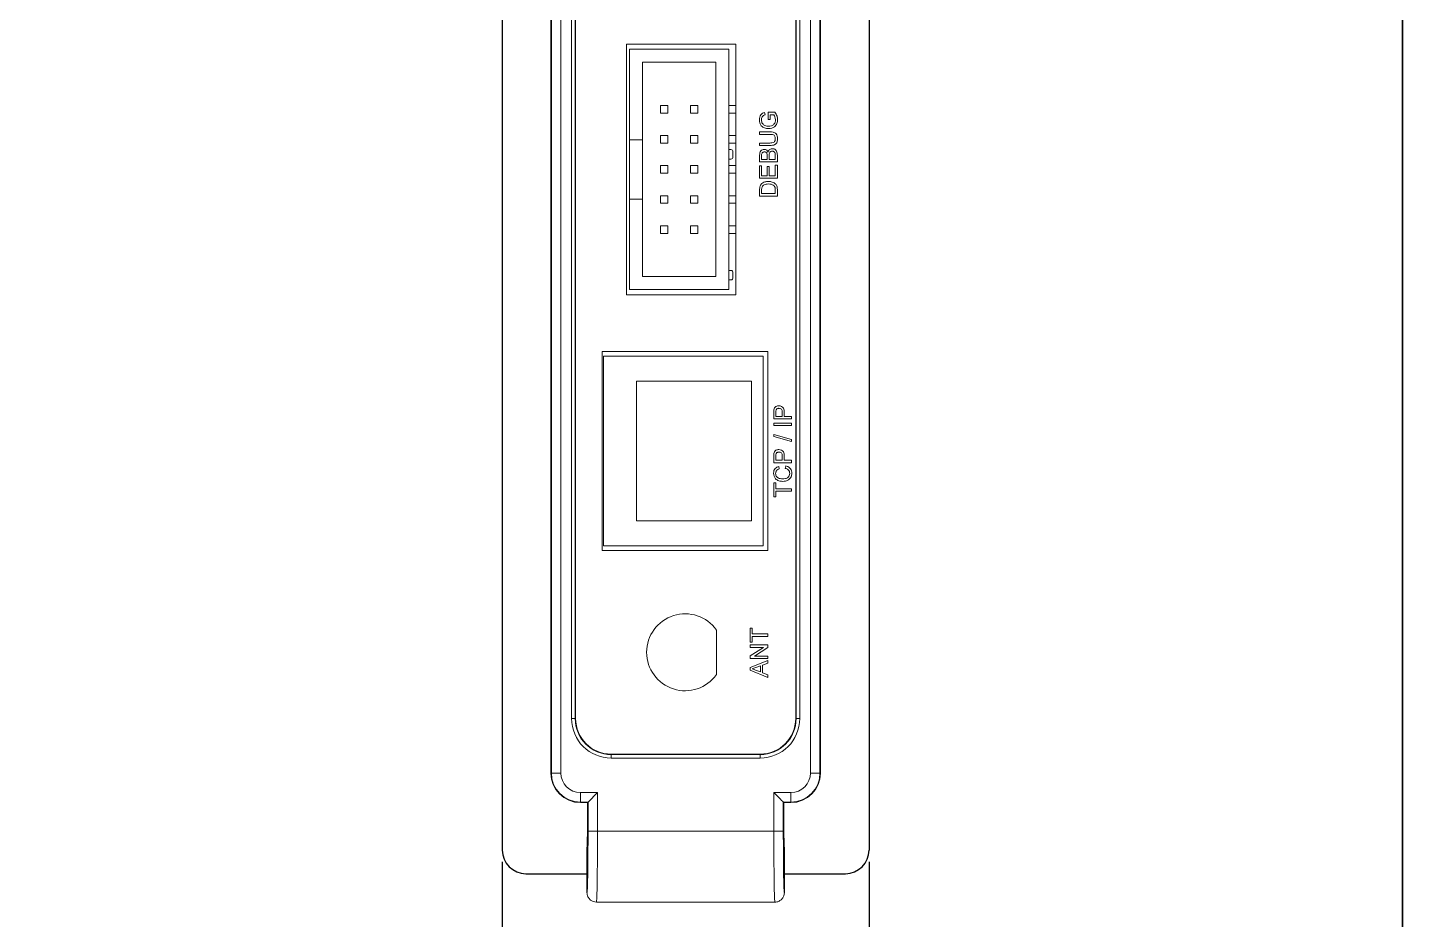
# Model space of a CAD drawing. Header units: millimetres. Extents: x 0 to 210250, y 0 to 148500.
# Drawn here: x 128227 to 136406, y 80043 to 85344 of the extents above; entities that cross this region are included whole.
import ezdxf

# ---------------------------------------------------------------- set-up
doc = ezdxf.new("R2010")
doc.units = ezdxf.units.MM
doc.header["$LTSCALE"] = 600
doc.layers.add('원격검침', color=3, linetype='CONTINUOUS')

msp = doc.modelspace()

# ---------------------------------------------------------------- linework, layer by layer
at = {"layer": '원격검침', "color": 2}
for p, q in [((131051.5, 90392.7, 0), (131051.5, 80455.5, 0)), ((133233.1, 90392.7, 0), (133233.1, 80455.5, 0)), ((131051.5, 80385.1, 0), (131051.5, 78453.3, 0)), ((131192.2, 80314.8, 0), (131555.1, 80314.8, 0)), ((132729.5, 80314.8, 0), (133092.4, 80314.8, 0)), ((133233.1, 80385.1, 0), (133233.1, 78453.3, 0))]:
    msp.add_line(p, q, dxfattribs=at)
at = {"layer": '원격검침', "color": 2, "linetype": 'Continuous', "lineweight": 15}
for p, q in [((131340, 89935.2, 0), (131340, 80913, 0)), ((131343.3, 80913, 0), (131343.3, 89935.2, 0)), ((131399.6, 89935.2, 0), (131399.6, 80913, 0)), ((132885, 80913, 0), (132885, 89935.2, 0)), ((132941.3, 89935.2, 0), (132941.3, 80913, 0)), ((132944.6, 80913, 0), (132944.6, 89935.2, 0)), ((131464.1, 81236.7, 0), (131464.1, 89611.5, 0)), ((131485.2, 89611.5, 0), (131485.2, 81236.7, 0)), ((131487.8, 89611.5, 0), (131487.8, 81236.7, 0)), ((132796.8, 81236.7, 0), (132796.8, 89611.5, 0)), ((132799.4, 81236.7, 0), (132799.4, 89611.5, 0)), ((132820.5, 89611.5, 0), (132820.5, 81236.7, 0)), ((132441.4, 85245.3, 0), (131790.4, 85245.3, 0)), ((131790.4, 85245.3, 0), (131790.4, 83756.2, 0)), ((132441.4, 83756.2, 0), (132441.4, 85245.3, 0)), ((132399.2, 85215.1, 0), (131808, 85215.1, 0)), ((131808, 85215.1, 0), (131808, 84676.7, 0)), ((132399.2, 83786.4, 0), (132399.2, 85215.1, 0)), ((132321.8, 85137.7, 0), (131885.4, 85137.7, 0)), ((131885.4, 85137.7, 0), (131885.4, 84676.7, 0)), ((132321.8, 83863.9, 0), (132321.8, 85137.7, 0)), ((131991.7, 84880.8, 0), (131991.7, 84835.7, 0)), ((132036.7, 84880.8, 0), (131991.7, 84880.8, 0)), ((131991.7, 84835.7, 0), (132036.7, 84835.7, 0)), ((132036.7, 84835.7, 0), (132036.7, 84880.8, 0)), ((132215.5, 84880.8, 0), (132170.4, 84880.8, 0)), ((132170.4, 84880.8, 0), (132170.4, 84835.7, 0)), ((132170.4, 84835.7, 0), (132215.5, 84835.7, 0)), ((132215.5, 84835.7, 0), (132215.5, 84880.8, 0)), ((132441.4, 84880.8, 0), (132399.2, 84880.8, 0)), ((132441.4, 84835.7, 0), (132399.2, 84835.7, 0)), ((132611.9, 84838.8, 0), (132615.3, 84825.2, 0)), ((132633.6, 84797.2, 0), (132633.6, 84840.5, 0)), ((132633.6, 84840.5, 0), (132672.6, 84840.5, 0)), ((132665.8, 84825.6, 0), (132645.8, 84825.6, 0)), ((132645.8, 84825.6, 0), (132645.8, 84797.2, 0)), ((132645.8, 84797.2, 0), (132633.6, 84797.2, 0)), ((131885.4, 84676.7, 0), (131808, 84676.7, 0)), ((131808, 84676.7, 0), (131808, 84324.8, 0)), ((131885.4, 84324.8, 0), (131885.4, 84676.7, 0)), ((131991.7, 84702, 0), (131991.7, 84657, 0)), ((132036.7, 84702, 0), (131991.7, 84702, 0)), ((131991.7, 84657, 0), (132036.7, 84657, 0)), ((132036.7, 84657, 0), (132036.7, 84702, 0)), ((132170.4, 84702, 0), (132170.4, 84657, 0)), ((132215.5, 84702, 0), (132170.4, 84702, 0)), ((132170.4, 84657, 0), (132215.5, 84657, 0)), ((132215.5, 84657, 0), (132215.5, 84702, 0)), ((132441.4, 84702, 0), (132399.2, 84702, 0)), ((132441.4, 84657, 0), (132399.2, 84657, 0)), ((132582.1, 84709.2, 0), (132582.1, 84724.1, 0)), ((132582.1, 84724.1, 0), (132642.9, 84724.1, 0)), ((132642.2, 84709.2, 0), (132582.1, 84709.2, 0)), ((132582.1, 84642.9, 0), (132582.1, 84657.8, 0)), ((132582.1, 84657.8, 0), (132642.2, 84657.8, 0)), ((132411.5, 84618.3, 0), (132399.2, 84618.3, 0)), ((132423.8, 84606, 0), (132423.8, 84574.3, 0)), ((132642.9, 84642.9, 0), (132582.1, 84642.9, 0)), ((132582.1, 84545.5, 0), (132582.1, 84585, 0)), ((132594.3, 84580.5, 0), (132594.3, 84560.4, 0)), ((132626.8, 84560.4, 0), (132626.8, 84582.1, 0)), ((132639, 84583.6, 0), (132639, 84560.4, 0)), ((132675.5, 84560.4, 0), (132675.5, 84585.3, 0)), ((132687.7, 84585.1, 0), (132687.7, 84545.5, 0)), ((132036.7, 84523.3, 0), (131991.7, 84523.3, 0)), ((131991.7, 84523.3, 0), (131991.7, 84478.2, 0)), ((132036.7, 84478.2, 0), (132036.7, 84523.3, 0)), ((132215.5, 84523.3, 0), (132170.4, 84523.3, 0)), ((132170.4, 84523.3, 0), (132170.4, 84478.2, 0)), ((132215.5, 84478.2, 0), (132215.5, 84523.3, 0)), ((132411.5, 84562, 0), (132399.2, 84562, 0)), ((132441.4, 84523.3, 0), (132399.2, 84523.3, 0)), ((132687.7, 84545.5, 0), (132582.1, 84545.5, 0)), ((132582.1, 84448, 0), (132582.1, 84522.5, 0)), ((132582.1, 84522.5, 0), (132594.3, 84522.5, 0)), ((132594.3, 84560.4, 0), (132626.8, 84560.4, 0)), ((132594.3, 84522.5, 0), (132594.3, 84462.9, 0)), ((132626.8, 84462.9, 0), (132626.8, 84518.4, 0)), ((132626.8, 84518.4, 0), (132639, 84518.4, 0)), ((132639, 84560.4, 0), (132675.5, 84560.4, 0)), ((132639, 84518.4, 0), (132639, 84462.9, 0)), ((132675.5, 84462.9, 0), (132675.5, 84525.2, 0)), ((132675.5, 84525.2, 0), (132687.7, 84525.2, 0)), ((132687.7, 84525.2, 0), (132687.7, 84448, 0)), ((131991.7, 84478.2, 0), (132036.7, 84478.2, 0)), ((132170.4, 84478.2, 0), (132215.5, 84478.2, 0)), ((132441.4, 84478.2, 0), (132399.2, 84478.2, 0)), ((132687.7, 84448, 0), (132582.1, 84448, 0)), ((132594.3, 84462.9, 0), (132626.8, 84462.9, 0)), ((132639, 84462.9, 0), (132675.5, 84462.9, 0)), ((131885.4, 84324.8, 0), (131808, 84324.8, 0)), ((131808, 84324.8, 0), (131808, 83786.4, 0)), ((131885.4, 84324.8, 0), (131885.4, 83863.9, 0)), ((132036.7, 84344.5, 0), (131991.7, 84344.5, 0)), ((131991.7, 84344.5, 0), (131991.7, 84299.5, 0)), ((132036.7, 84299.5, 0), (132036.7, 84344.5, 0)), ((132215.5, 84344.5, 0), (132170.4, 84344.5, 0)), ((132170.4, 84344.5, 0), (132170.4, 84299.5, 0)), ((132215.5, 84299.5, 0), (132215.5, 84344.5, 0)), ((132441.4, 84344.5, 0), (132399.2, 84344.5, 0)), ((132582.1, 84342.5, 0), (132582.1, 84378.6, 0)), ((132687.7, 84342.5, 0), (132582.1, 84342.5, 0)), ((132594.3, 84378.8, 0), (132594.3, 84357.4, 0)), ((132594.3, 84357.4, 0), (132675.5, 84357.4, 0)), ((132675.5, 84357.4, 0), (132675.5, 84379.1, 0)), ((132687.7, 84380.3, 0), (132687.7, 84342.5, 0)), ((131991.7, 84299.5, 0), (132036.7, 84299.5, 0)), ((132170.4, 84299.5, 0), (132215.5, 84299.5, 0)), ((132441.4, 84299.5, 0), (132399.2, 84299.5, 0)), ((131991.7, 84165.8, 0), (131991.7, 84120.7, 0)), ((132036.7, 84165.8, 0), (131991.7, 84165.8, 0)), ((132036.7, 84120.7, 0), (132036.7, 84165.8, 0)), ((132215.5, 84165.8, 0), (132170.4, 84165.8, 0)), ((132170.4, 84165.8, 0), (132170.4, 84120.7, 0)), ((132215.5, 84120.7, 0), (132215.5, 84165.8, 0)), ((132441.4, 84165.8, 0), (132399.2, 84165.8, 0)), ((131991.7, 84120.7, 0), (132036.7, 84120.7, 0)), ((132170.4, 84120.7, 0), (132215.5, 84120.7, 0)), ((132441.4, 84120.7, 0), (132399.2, 84120.7, 0)), ((131885.4, 83863.9, 0), (132321.8, 83863.9, 0)), ((132411.5, 83900.4, 0), (132399.2, 83900.4, 0)), ((132411.5, 83844.1, 0), (132399.2, 83844.1, 0)), ((132423.8, 83888.1, 0), (132423.8, 83856.5, 0)), ((131790.4, 83756.2, 0), (132441.4, 83756.2, 0)), ((131808, 83786.4, 0), (132399.2, 83786.4, 0)), ((131646.1, 83418.4, 0), (131646.1, 82236, 0)), ((131646.1, 83418.4, 0), (132631.4, 83418.4, 0)), ((131653.2, 82264.2, 0), (131653.2, 83390.2, 0)), ((131653.2, 83390.2, 0), (132603.3, 83390.2, 0)), ((132603.3, 82264.2, 0), (132603.3, 83390.2, 0)), ((132631.4, 82236, 0), (132631.4, 83418.4, 0)), ((132532.9, 83242.4, 0), (131850.2, 83242.4, 0)), ((131850.2, 83242.4, 0), (131850.2, 82412, 0)), ((132532.9, 82412, 0), (132532.9, 83242.4, 0)), ((132666.6, 83017.4, 0), (132666.6, 83056.1, 0)), ((132772.2, 83017.4, 0), (132666.6, 83017.4, 0)), ((132678.8, 83057.5, 0), (132678.8, 83032.2, 0)), ((132678.8, 83032.2, 0), (132716.7, 83032.2, 0)), ((132716.7, 83032.2, 0), (132716.7, 83057.7, 0)), ((132728.9, 83058.1, 0), (132728.9, 83032.2, 0)), ((132728.9, 83032.2, 0), (132772.2, 83032.2, 0)), ((132772.2, 83032.2, 0), (132772.2, 83017.4, 0)), ((132666.6, 82978.1, 0), (132666.6, 82993, 0)), ((132666.6, 82993, 0), (132772.2, 82993, 0)), ((132772.2, 82978.1, 0), (132666.6, 82978.1, 0)), ((132772.2, 82993, 0), (132772.2, 82978.1, 0)), ((132666.6, 82913.1, 0), (132666.6, 82924.3, 0)), ((132666.6, 82924.3, 0), (132772.2, 82894.6, 0)), ((132772.2, 82883.4, 0), (132666.6, 82913.1, 0)), ((132772.2, 82894.6, 0), (132772.2, 82883.4, 0)), ((132666.6, 82757.5, 0), (132666.6, 82796.3, 0)), ((132678.8, 82797.6, 0), (132678.8, 82772.4, 0)), ((132678.8, 82772.4, 0), (132716.7, 82772.4, 0)), ((132716.7, 82772.4, 0), (132716.7, 82797.9, 0)), ((132728.9, 82798.3, 0), (132728.9, 82772.4, 0)), ((132728.9, 82772.4, 0), (132772.2, 82772.4, 0)), ((132772.2, 82772.4, 0), (132772.2, 82757.5, 0)), ((132772.2, 82757.5, 0), (132666.6, 82757.5, 0)), ((132695.9, 82735.9, 0), (132699.1, 82721, 0)), ((132734.9, 82723.7, 0), (132738.4, 82738.6, 0)), ((132666.6, 82554.5, 0), (132666.6, 82637.1, 0)), ((132666.6, 82637.1, 0), (132678.8, 82637.1, 0)), ((132678.8, 82637.1, 0), (132678.8, 82603.2, 0)), ((132678.8, 82554.5, 0), (132666.6, 82554.5, 0)), ((132678.8, 82603.2, 0), (132772.2, 82603.2, 0)), ((132678.8, 82588.3, 0), (132678.8, 82554.5, 0)), ((132772.2, 82588.3, 0), (132678.8, 82588.3, 0)), ((132772.2, 82603.2, 0), (132772.2, 82588.3, 0)), ((131850.2, 82412, 0), (132532.9, 82412, 0)), ((131646.1, 82236, 0), (132631.4, 82236, 0)), ((131653.2, 82264.2, 0), (132603.3, 82264.2, 0)), ((132325.3, 81498.4, 0), (132325.3, 81763.2, 0)), ((132525.8, 81691, 0), (132525.8, 81773.6, 0)), ((132525.8, 81773.6, 0), (132538, 81773.6, 0)), ((132538, 81773.6, 0), (132538, 81739.8, 0)), ((132538, 81739.8, 0), (132631.4, 81739.8, 0)), ((132631.4, 81724.9, 0), (132538, 81724.9, 0)), ((132538, 81724.9, 0), (132538, 81691, 0)), ((132631.4, 81739.8, 0), (132631.4, 81724.9, 0)), ((132538, 81691, 0), (132525.8, 81691, 0)), ((132525.8, 81674.8, 0), (132631.4, 81674.8, 0)), ((132525.8, 81659.9, 0), (132525.8, 81674.8, 0)), ((132604.6, 81659.9, 0), (132525.8, 81659.9, 0)), ((132525.8, 81609.3, 0), (132604.6, 81659.9, 0)), ((132631.4, 81659.1, 0), (132552.6, 81608.5, 0)), ((132631.4, 81674.8, 0), (132631.4, 81659.1, 0)), ((132525.8, 81593.6, 0), (132525.8, 81609.3, 0)), ((132631.4, 81593.6, 0), (132525.8, 81593.6, 0)), ((132525.8, 81540.4, 0), (132631.4, 81582.3, 0)), ((132552.6, 81608.5, 0), (132631.4, 81608.5, 0)), ((132586.7, 81550, 0), (132559, 81539.8, 0)), ((132586.7, 81514, 0), (132586.7, 81550, 0)), ((132631.4, 81566.5, 0), (132598.9, 81554.5, 0)), ((132598.9, 81554.5, 0), (132598.9, 81509.5, 0)), ((132631.4, 81608.5, 0), (132631.4, 81593.6, 0)), ((132631.4, 81582.3, 0), (132631.4, 81566.5, 0)), ((132525.8, 81523.6, 0), (132525.8, 81540.4, 0)), ((132631.4, 81481.7, 0), (132525.8, 81523.6, 0)), ((132557.5, 81524.8, 0), (132586.7, 81514, 0)), ((132598.9, 81509.5, 0), (132631.4, 81497.5, 0)), ((132631.4, 81497.5, 0), (132631.4, 81481.7, 0)), ((131485.2, 81236.7, 0), (131464.1, 81236.7, 0)), ((131485.2, 81236.7, 0), (131487.8, 81236.7, 0)), ((132796.8, 81236.7, 0), (132799.4, 81236.7, 0)), ((132820.5, 81236.7, 0), (132799.4, 81236.7, 0)), ((131698.9, 81025.6, 0), (131698.9, 81023, 0)), ((131698.9, 81025.6, 0), (132585.7, 81025.6, 0)), ((131698.9, 81023, 0), (132585.7, 81023, 0)), ((131698.9, 81023, 0), (131698.9, 81001.9, 0)), ((132585.7, 81001.9, 0), (131698.9, 81001.9, 0)), ((132585.7, 81023, 0), (132585.7, 81025.6, 0)), ((132585.7, 81001.9, 0), (132585.7, 81023, 0)), ((131340, 80913, 0), (131343.3, 80913, 0)), ((131399.6, 80913, 0), (131343.3, 80913, 0)), ((132885, 80913, 0), (132941.3, 80913, 0)), ((132941.3, 80913, 0), (132944.6, 80913, 0)), ((131515.9, 80796.7, 0), (131617.8, 80796.7, 0)), ((131515.9, 80796.7, 0), (131515.9, 80740.4, 0)), ((131561.5, 80740.4, 0), (131515.9, 80740.4, 0)), ((131515.9, 80740.4, 0), (131515.9, 80737, 0)), ((131515.9, 80737, 0), (131558.2, 80737, 0)), ((131561.5, 80740.4, 0), (131558.2, 80737, 0)), ((131558.2, 80737, 0), (131558.2, 80645.5, 0)), ((131617.8, 80796.7, 0), (131561.5, 80740.4, 0)), ((131561.5, 80568.1, 0), (131561.5, 80740.4, 0)), ((131617.8, 80796.7, 0), (131617.8, 80568.1, 0)), ((132666.8, 80796.7, 0), (132768.6, 80796.7, 0)), ((132666.8, 80568.1, 0), (132666.8, 80796.7, 0)), ((132666.8, 80796.7, 0), (132677.7, 80785.8, 0)), ((132677.7, 80785.8, 0), (132688.1, 80775.3, 0)), ((132688.1, 80775.3, 0), (132697.8, 80765.7, 0)), ((132697.8, 80765.7, 0), (132706.3, 80757.2, 0)), ((132706.3, 80757.2, 0), (132713.3, 80750.2, 0)), ((132713.3, 80750.2, 0), (132718.5, 80744.9, 0)), ((132718.5, 80744.9, 0), (132721.8, 80741.6, 0)), ((132721.8, 80741.6, 0), (132723.1, 80740.4, 0)), ((132768.6, 80740.4, 0), (132723.1, 80740.4, 0)), ((132723.1, 80740.4, 0), (132723.1, 80568.1, 0)), ((132723.1, 80740.4, 0), (132726.4, 80737, 0)), ((132726.4, 80645.5, 0), (132726.4, 80737, 0)), ((132726.4, 80737, 0), (132768.6, 80737, 0)), ((132768.6, 80796.7, 0), (132768.6, 80740.4, 0)), ((132768.6, 80737, 0), (132768.6, 80740.4, 0)), ((131617.8, 80568.1, 0), (131561.5, 80568.1, 0)), ((131617.8, 80568.1, 0), (132666.8, 80568.1, 0)), ((132666.8, 80568.1, 0), (132723.1, 80568.1, 0)), ((131555.1, 80469.6, 0), (131555.1, 80202.2, 0)), ((132729.5, 80202.2, 0), (132729.5, 80469.6, 0)), ((131611.4, 80145.9, 0), (132673.2, 80145.9, 0))]:
    msp.add_line(p, q, dxfattribs=at)
at = {"layer": '원격검침', "color": 3, "elevation": 0}
for points in [[(136406.1, 95472.6), (117899, 95472.6), (117899, 72629.5), (136406.1, 72629.5)], [(154913.1, 95472.6), (136406.1, 95472.6), (136406.1, 72629.5), (154913.1, 72629.5)]]:
    msp.add_lwpolyline(points, close=True, dxfattribs=at)
at = {"layer": '원격검침', "color": 2, "linetype": 'Continuous', "lineweight": 15}
for centre, radius, start, end in [((132411.5, 84606, 0), 12.3, 0, 90), ((132411.5, 84574.3, 0), 12.3, 270, 0), ((132411.5, 83888.1, 0), 12.3, 0, 90), ((132411.5, 83856.5, 0), 12.3, 270, 0), ((132138.8, 81630.8, 0), 228.7, 35.37459, 324.62541), ((131698.9, 81236.7, 0), 234.8, 180, 270), ((131698.9, 81236.7, 0), 213.7, 180, 270), ((131698.9, 81236.7, 0), 211.1, 180, 270), ((132585.7, 81236.7, 0), 234.8, 270, 0), ((132585.7, 81236.7, 0), 213.7, 270, 0), ((132585.7, 81236.7, 0), 211.1, 270, 0), ((131515.9, 80913, 0), 175.9, 180, 270), ((131515.9, 80913, 0), 172.6, 180, 270), ((131515.9, 80913, 0), 116.3, 180, 270), ((132768.6, 80913, 0), 116.3, 270, 0), ((132768.6, 80913, 0), 172.6, 270, 0), ((132768.6, 80913, 0), 175.9, 270, 0)]:
    msp.add_arc(centre, radius, start, end, dxfattribs=at)
at = {"layer": '원격검침', "color": 2}
for centre, start, end in [((131192.2, 80455.5, 0), 180, 270), ((133092.4, 80455.5, 0), 270, 0)]:
    msp.add_arc(centre, 140.8, start, end, dxfattribs=at)
at = {"layer": '원격검침', "color": 2, "linetype": 'Continuous', "lineweight": 15}
for centre, major_axis, ratio, start_param, end_param in [((131555.1, 80645.5, 0), (0, 175.9), 0.017455, 3.141593, 4.712389), ((132729.5, 80645.5, 0), (0, 175.9), 0.017455, 1.570796, 3.141593), ((131555.1, 80568.1, 0), (0, 366), 0.017455, 3.228127, 4.712389), ((131611.4, 80568.1, 0), (0, 422.3), 0.015128, 3.141593, 4.712389), ((132673.2, 80568.1, 0), (0, 422.3), 0.015128, 1.570796, 3.141593), ((132729.5, 80568.1, 0), (0, 366), 0.017455, 1.570796, 3.047249), ((131555.1, 80568.1, 0), (0, 366), 0.017455, 3.138908, 3.228127), ((132729.5, 80568.1, 0), (0, 366), 0.017455, 3.047249, 3.144278)]:
    msp.add_ellipse(centre, major_axis=major_axis, ratio=ratio, start_param=start_param, end_param=end_param, dxfattribs=at)
for points, knots in [([(132580.8, 84795.7, 0), (132581.2, 84801.1, 0), (132581.9, 84811.9, 0), (132588.5, 84826.1, 0), (132599.7, 84835, 0), (132607.8, 84837.5, 0), (132611.9, 84838.8, 0)], [0, 0, 0, 0, 0.280405, 0.559919, 0.779503, 1, 1, 1, 1]), ([(132615.3, 84825.2, 0), (132611.7, 84824, 0), (132604.5, 84821.7, 0), (132594.7, 84811.3, 0), (132593.6, 84801.5, 0), (132593, 84795.4, 0)], [0, 0, 0, 0, 0.281626, 0.560934, 1, 1, 1, 1]), ([(132676.9, 84795.6, 0), (132676.2, 84801.8, 0), (132674.8, 84812.7, 0), (132668.5, 84821.7, 0), (132665.8, 84825.6, 0)], [0, 0, 0, 0, 0.5593876, 1, 1, 1, 1]), ([(132672.6, 84840.5, 0), (132677.8, 84833.1, 0), (132686.9, 84819.9, 0), (132688.4, 84803.9, 0), (132689.1, 84796.9, 0)], [0, 0, 0, 0, 0.559897, 1, 1, 1, 1]), ([(132635.4, 84743.1, 0), (132627.4, 84743.9, 0), (132611.5, 84745.4, 0), (132591.9, 84758.1, 0), (132582.2, 84776.9, 0), (132581.2, 84789.4, 0), (132580.8, 84795.7, 0)], [0, 0, 0, 0, 0.280341, 0.559304, 0.779313, 1, 1, 1, 1]), ([(132593, 84795.4, 0), (132593.2, 84791.5, 0), (132593.6, 84783.6, 0), (132598.3, 84773.4, 0), (132605.5, 84766, 0), (132611, 84763.3, 0), (132613.8, 84761.9, 0)], [0, 0, 0, 0, 0.280258, 0.559976, 0.779821, 1, 1, 1, 1]), ([(132613.8, 84761.9, 0), (132617.7, 84760.6, 0), (132624.5, 84758.3, 0), (132631.7, 84758.1, 0), (132634.9, 84758, 0)], [0, 0, 0, 0, 0.559754, 1, 1, 1, 1]), ([(132634.9, 84758, 0), (132640.9, 84758.3, 0), (132652.8, 84758.9, 0), (132667.9, 84767.8, 0), (132675.5, 84781.6, 0), (132676.4, 84791, 0), (132676.9, 84795.6, 0)], [0, 0, 0, 0, 0.280777, 0.55943, 0.779465, 1, 1, 1, 1]), ([(132689.1, 84796.9, 0), (132688.3, 84788.9, 0), (132686.7, 84772.9, 0), (132673.1, 84754, 0), (132654.3, 84744.5, 0), (132641.7, 84743.6, 0), (132635.4, 84743.1, 0)], [0, 0, 0, 0, 0.280177, 0.559016, 0.779287, 1, 1, 1, 1]), ([(132675.5, 84682.6, 0), (132675.4, 84685.7, 0), (132675.1, 84691.9, 0), (132671.8, 84701, 0), (132660.3, 84709.2, 0), (132649.7, 84709.2, 0), (132642.2, 84709.2, 0)], [0, 0, 0, 0, 0.187576, 0.374197, 0.559694, 1, 1, 1, 1]), ([(132642.2, 84657.8, 0), (132646.6, 84657.8, 0), (132655.5, 84657.9, 0), (132668.1, 84661.8, 0), (132674.7, 84672, 0), (132675.3, 84679.1, 0), (132675.5, 84682.6, 0)], [0, 0, 0, 0, 0.281723, 0.560128, 0.779501, 1, 1, 1, 1]), ([(132642.9, 84724.1, 0), (132649.5, 84724, 0), (132662.7, 84723.8, 0), (132680, 84714.9, 0), (132688.2, 84699.4, 0), (132688.8, 84689, 0), (132689.1, 84683.8, 0)], [0, 0, 0, 0, 0.281617, 0.559126, 0.779, 1, 1, 1, 1]), ([(132689.1, 84683.8, 0), (132688.7, 84677.1, 0), (132687.9, 84663.7, 0), (132675.5, 84647.9, 0), (132658.5, 84643.4, 0), (132648.1, 84643.1, 0), (132642.9, 84642.9, 0)], [0, 0, 0, 0, 0.280712, 0.55789, 0.778398, 1, 1, 1, 1]), ([(132582.1, 84585, 0), (132582.3, 84589.7, 0), (132582.6, 84599, 0), (132588.4, 84611.2, 0), (132598.5, 84618.4, 0), (132605.9, 84619.4, 0), (132609.5, 84619.9, 0)], [0, 0, 0, 0, 0.281189, 0.560017, 0.780068, 1, 1, 1, 1]), ([(132610.8, 84605, 0), (132607.9, 84604.7, 0), (132603.6, 84604.3, 0), (132598.8, 84601, 0), (132593.8, 84593.8, 0), (132594.1, 84586.4, 0), (132594.3, 84580.5, 0)], [0, 0, 0, 0, 0.249602, 0.375029, 0.500281, 1, 1, 1, 1]), ([(132609.5, 84619.9, 0), (132612.2, 84619.6, 0), (132617.7, 84619, 0), (132626.4, 84613.9, 0), (132630, 84607.8, 0), (132632.2, 84604.1, 0)], [0, 0, 0, 0, 0.280308, 0.560785, 1, 1, 1, 1]), ([(132625.6, 84594.8, 0), (132624.9, 84596.5, 0), (132623.5, 84599.9, 0), (132618.4, 84604.3, 0), (132613.7, 84604.7, 0), (132610.8, 84605, 0)], [0, 0, 0, 0, 0.280885, 0.561012, 1, 1, 1, 1]), ([(132626.8, 84582.1, 0), (132626.8, 84584.5, 0), (132626.8, 84588.8, 0), (132625.9, 84593, 0), (132625.6, 84594.8, 0)], [0, 0, 0, 0, 0.5603967, 1, 1, 1, 1]), ([(132632.2, 84604.1, 0), (132633.3, 84607.1, 0), (132635.6, 84613.3, 0), (132642.2, 84619.8, 0), (132649.8, 84623.4, 0), (132654.9, 84623.8, 0), (132657.5, 84624, 0)], [0, 0, 0, 0, 0.280198, 0.559643, 0.77972, 1, 1, 1, 1]), ([(132657.3, 84609.1, 0), (132654.2, 84608.8, 0), (132649.7, 84608.3, 0), (132644.7, 84604.8, 0), (132639.1, 84597.7, 0), (132639, 84589.9, 0), (132639, 84583.6, 0)], [0, 0, 0, 0, 0.249856, 0.375513, 0.501162, 1, 1, 1, 1]), ([(132675, 84594.4, 0), (132674.5, 84596.7, 0), (132673.3, 84601.3, 0), (132668.5, 84606.2, 0), (132662.9, 84608.7, 0), (132659.1, 84609, 0), (132657.3, 84609.1, 0)], [0, 0, 0, 0, 0.280327, 0.559082, 0.779396, 1, 1, 1, 1]), ([(132657.5, 84624, 0), (132661, 84623.6, 0), (132667.9, 84623, 0), (132677.3, 84617.8, 0), (132686.9, 84605.6, 0), (132687.4, 84593.5, 0), (132687.7, 84585.1, 0)], [0, 0, 0, 0, 0.1871443, 0.3743195, 0.5607852, 1, 1, 1, 1]), ([(132675.5, 84585.3, 0), (132675.5, 84587, 0), (132675.5, 84590, 0), (132675.2, 84593, 0), (132675, 84594.4, 0)], [0, 0, 0, 0, 0.560145, 1, 1, 1, 1]), ([(132583.7, 84397.2, 0), (132584.6, 84400.3, 0), (132586.2, 84405.9, 0), (132589.7, 84410.5, 0), (132591.2, 84412.6, 0)], [0, 0, 0, 0, 0.559863, 1, 1, 1, 1]), ([(132591.2, 84412.6, 0), (132594.4, 84415.7, 0), (132600.9, 84421.9, 0), (132615.9, 84427.9, 0), (132627.4, 84428.6, 0), (132634.4, 84429.1, 0)], [0, 0, 0, 0, 0.279769, 0.559916, 1, 1, 1, 1]), ([(132634.1, 84414.2, 0), (132625.7, 84413.7, 0), (132614.1, 84413.1, 0), (132601.5, 84404.6, 0), (132598.2, 84399, 0), (132596.5, 84396.2, 0)], [0, 0, 0, 0, 0.559187, 0.780062, 1, 1, 1, 1]), ([(132668.1, 84404, 0), (132662.2, 84407.6, 0), (132651.7, 84413.9, 0), (132639.5, 84414.1, 0), (132634.1, 84414.2, 0)], [0, 0, 0, 0, 0.557436, 1, 1, 1, 1]), ([(132634.4, 84429.1, 0), (132642.1, 84428.5, 0), (132657.4, 84427.5, 0), (132677.3, 84416.7, 0), (132687, 84398.5, 0), (132687.5, 84386.4, 0), (132687.7, 84380.3, 0)], [0, 0, 0, 0, 0.28083, 0.559957, 0.779064, 1, 1, 1, 1]), ([(132675.5, 84379.1, 0), (132675.5, 84384.2, 0), (132675.5, 84393.4, 0), (132670.3, 84400.8, 0), (132668.1, 84404, 0)], [0, 0, 0, 0, 0.561788, 1, 1, 1, 1]), ([(132582.1, 84378.6, 0), (132582.2, 84382.1, 0), (132582.2, 84388.3, 0), (132583.2, 84394.5, 0), (132583.7, 84397.2, 0)], [0, 0, 0, 0, 0.560159, 1, 1, 1, 1]), ([(132596.5, 84396.2, 0), (132595.7, 84393, 0), (132594.3, 84387.3, 0), (132594.3, 84381.4, 0), (132594.3, 84378.8, 0)], [0, 0, 0, 0, 0.559261, 1, 1, 1, 1]), ([(132667.6, 83071.8, 0), (132668.5, 83075.6, 0), (132670.4, 83083.3, 0), (132678.5, 83091.1, 0), (132687.8, 83095.2, 0), (132693.9, 83095.6, 0), (132696.9, 83095.9, 0)], [0, 0, 0, 0, 0.280091, 0.558987, 0.779416, 1, 1, 1, 1]), ([(132696.9, 83095.9, 0), (132702.2, 83095.3, 0), (132712.8, 83094.2, 0), (132728, 83080.7, 0), (132728.5, 83066.7, 0), (132728.9, 83058.1, 0)], [0, 0, 0, 0, 0.280772, 0.559745, 1, 1, 1, 1]), ([(132666.6, 83056.1, 0), (132666.6, 83059.1, 0), (132666.6, 83064.3, 0), (132667.3, 83069.5, 0), (132667.6, 83071.8, 0)], [0, 0, 0, 0, 0.560101, 1, 1, 1, 1]), ([(132679.7, 83069.6, 0), (132679.4, 83067.4, 0), (132678.8, 83063.3, 0), (132678.8, 83059.2, 0), (132678.8, 83057.5, 0)], [0, 0, 0, 0, 0.5595856, 1, 1, 1, 1]), ([(132697.4, 83081, 0), (132695.3, 83080.8, 0), (132691, 83080.6, 0), (132685.7, 83078, 0), (132681.6, 83074.2, 0), (132680.3, 83071.2, 0), (132679.7, 83069.6, 0)], [0, 0, 0, 0, 0.280207, 0.559921, 0.780034, 1, 1, 1, 1]), ([(132716.7, 83057.7, 0), (132716.6, 83060.9, 0), (132716.3, 83067.4, 0), (132712.5, 83076, 0), (132705, 83080.5, 0), (132699.9, 83080.8, 0), (132697.4, 83081, 0)], [0, 0, 0, 0, 0.28137, 0.559786, 0.779383, 1, 1, 1, 1]), ([(132666.6, 82796.3, 0), (132666.6, 82799.2, 0), (132666.6, 82804.5, 0), (132667.3, 82809.7, 0), (132667.6, 82811.9, 0)], [0, 0, 0, 0, 0.560101, 1, 1, 1, 1]), ([(132667.6, 82811.9, 0), (132668.5, 82815.8, 0), (132670.4, 82823.4, 0), (132678.5, 82831.3, 0), (132687.8, 82835.3, 0), (132693.9, 82835.8, 0), (132696.9, 82836, 0)], [0, 0, 0, 0, 0.280091, 0.558987, 0.779416, 1, 1, 1, 1]), ([(132679.7, 82809.8, 0), (132679.4, 82807.5, 0), (132678.8, 82803.5, 0), (132678.8, 82799.4, 0), (132678.8, 82797.6, 0)], [0, 0, 0, 0, 0.5595856, 1, 1, 1, 1]), ([(132697.4, 82821.1, 0), (132695.3, 82821, 0), (132691, 82820.7, 0), (132685.7, 82818.1, 0), (132681.6, 82814.4, 0), (132680.3, 82811.3, 0), (132679.7, 82809.8, 0)], [0, 0, 0, 0, 0.280207, 0.559921, 0.780034, 1, 1, 1, 1]), ([(132696.9, 82836, 0), (132702.2, 82835.4, 0), (132712.8, 82834.3, 0), (132728, 82820.8, 0), (132728.5, 82806.8, 0), (132728.9, 82798.3, 0)], [0, 0, 0, 0, 0.2807723, 0.5597452, 1, 1, 1, 1]), ([(132716.7, 82797.9, 0), (132716.6, 82801.1, 0), (132716.3, 82807.5, 0), (132712.5, 82816.2, 0), (132705, 82820.6, 0), (132699.9, 82820.9, 0), (132697.4, 82821.1, 0)], [0, 0, 0, 0, 0.281371, 0.559787, 0.779383, 1, 1, 1, 1]), ([(132665.2, 82695.2, 0), (132665.6, 82700.3, 0), (132666.4, 82710.7, 0), (132674, 82723.4, 0), (132684.4, 82731.8, 0), (132692.1, 82734.5, 0), (132695.9, 82735.9, 0)], [0, 0, 0, 0, 0.280058, 0.559379, 0.779554, 1, 1, 1, 1]), ([(132718.6, 82646.5, 0), (132711, 82647.1, 0), (132695.8, 82648.2, 0), (132677.1, 82660, 0), (132666.9, 82677.3, 0), (132665.8, 82689.2, 0), (132665.2, 82695.2, 0)], [0, 0, 0, 0, 0.2805101, 0.5595579, 0.7796159, 1, 1, 1, 1]), ([(132699.1, 82721, 0), (132695.8, 82719.8, 0), (132689.3, 82717.5, 0), (132681.8, 82710.9, 0), (132677.9, 82702.7, 0), (132677.6, 82697.2, 0), (132677.4, 82694.4, 0)], [0, 0, 0, 0, 0.28057, 0.559695, 0.779635, 1, 1, 1, 1]), ([(132677.4, 82694.4, 0), (132677.7, 82690.7, 0), (132678.2, 82683.3, 0), (132683.8, 82673.3, 0), (132696.8, 82663.1, 0), (132709.6, 82662.1, 0), (132718.5, 82661.4, 0)], [0, 0, 0, 0, 0.187201, 0.373884, 0.560757, 1, 1, 1, 1]), ([(132718.5, 82661.4, 0), (132724.2, 82661.7, 0), (132735.5, 82662.3, 0), (132750.7, 82668.5, 0), (132759.8, 82680.7, 0), (132760.8, 82689.6, 0), (132761.3, 82694.1, 0)], [0, 0, 0, 0, 0.281219, 0.560711, 0.780136, 1, 1, 1, 1]), ([(132773.5, 82695.5, 0), (132772.9, 82687.6, 0), (132771.8, 82671.8, 0), (132755.7, 82655.1, 0), (132736.9, 82647.8, 0), (132724.7, 82647, 0), (132718.6, 82646.5, 0)], [0, 0, 0, 0, 0.2799417, 0.5580815, 0.7789086, 1, 1, 1, 1]), ([(132761.3, 82694.1, 0), (132760.9, 82698.1, 0), (132760.2, 82706.2, 0), (132751.2, 82718.6, 0), (132741.1, 82721.7, 0), (132734.9, 82723.7, 0)], [0, 0, 0, 0, 0.28075, 0.560904, 1, 1, 1, 1]), ([(132738.4, 82738.6, 0), (132743.8, 82736.8, 0), (132754.6, 82733.3, 0), (132766.3, 82722.2, 0), (132772.6, 82708.8, 0), (132773.2, 82699.9, 0), (132773.5, 82695.5, 0)], [0, 0, 0, 0, 0.280262, 0.559551, 0.779589, 1, 1, 1, 1]), ([(132559, 81539.8, 0), (132555.1, 81538.3, 0), (132548.1, 81535.7, 0), (132541.1, 81533.1, 0), (132538, 81532, 0)], [0, 0, 0, 0, 0.560002, 1, 1, 1, 1]), ([(132538, 81532, 0), (132541.8, 81531, 0), (132548.5, 81529.2, 0), (132554.8, 81526.1, 0), (132557.5, 81524.8, 0)], [0, 0, 0, 0, 0.559908, 1, 1, 1, 1]), ([(131611.4, 80145.9, 0), (131605.1, 80146.5, 0), (131592.4, 80147.7, 0), (131575.5, 80157.4, 0), (131562.8, 80171.7, 0), (131556.1, 80187.6, 0), (131555.4, 80198, 0), (131555.1, 80202.2, 0)], [0, 0, 0, 0, 0.214727, 0.429454, 0.644171, 0.858865, 1, 1, 1, 1]), ([(132729.5, 80202.2, 0), (132728.9, 80195.8, 0), (132727.6, 80183.2, 0), (132717.9, 80166.3, 0), (132703.6, 80153.6, 0), (132687.8, 80146.8, 0), (132677.3, 80146.1, 0), (132673.2, 80145.9, 0)], [0, 0, 0, 0, 0.214658, 0.429315, 0.643989, 0.85869, 1, 1, 1, 1])]:
    msp.add_open_spline(points, degree=3, knots=knots, dxfattribs=at)

doc.saveas('drawing.dxf')
